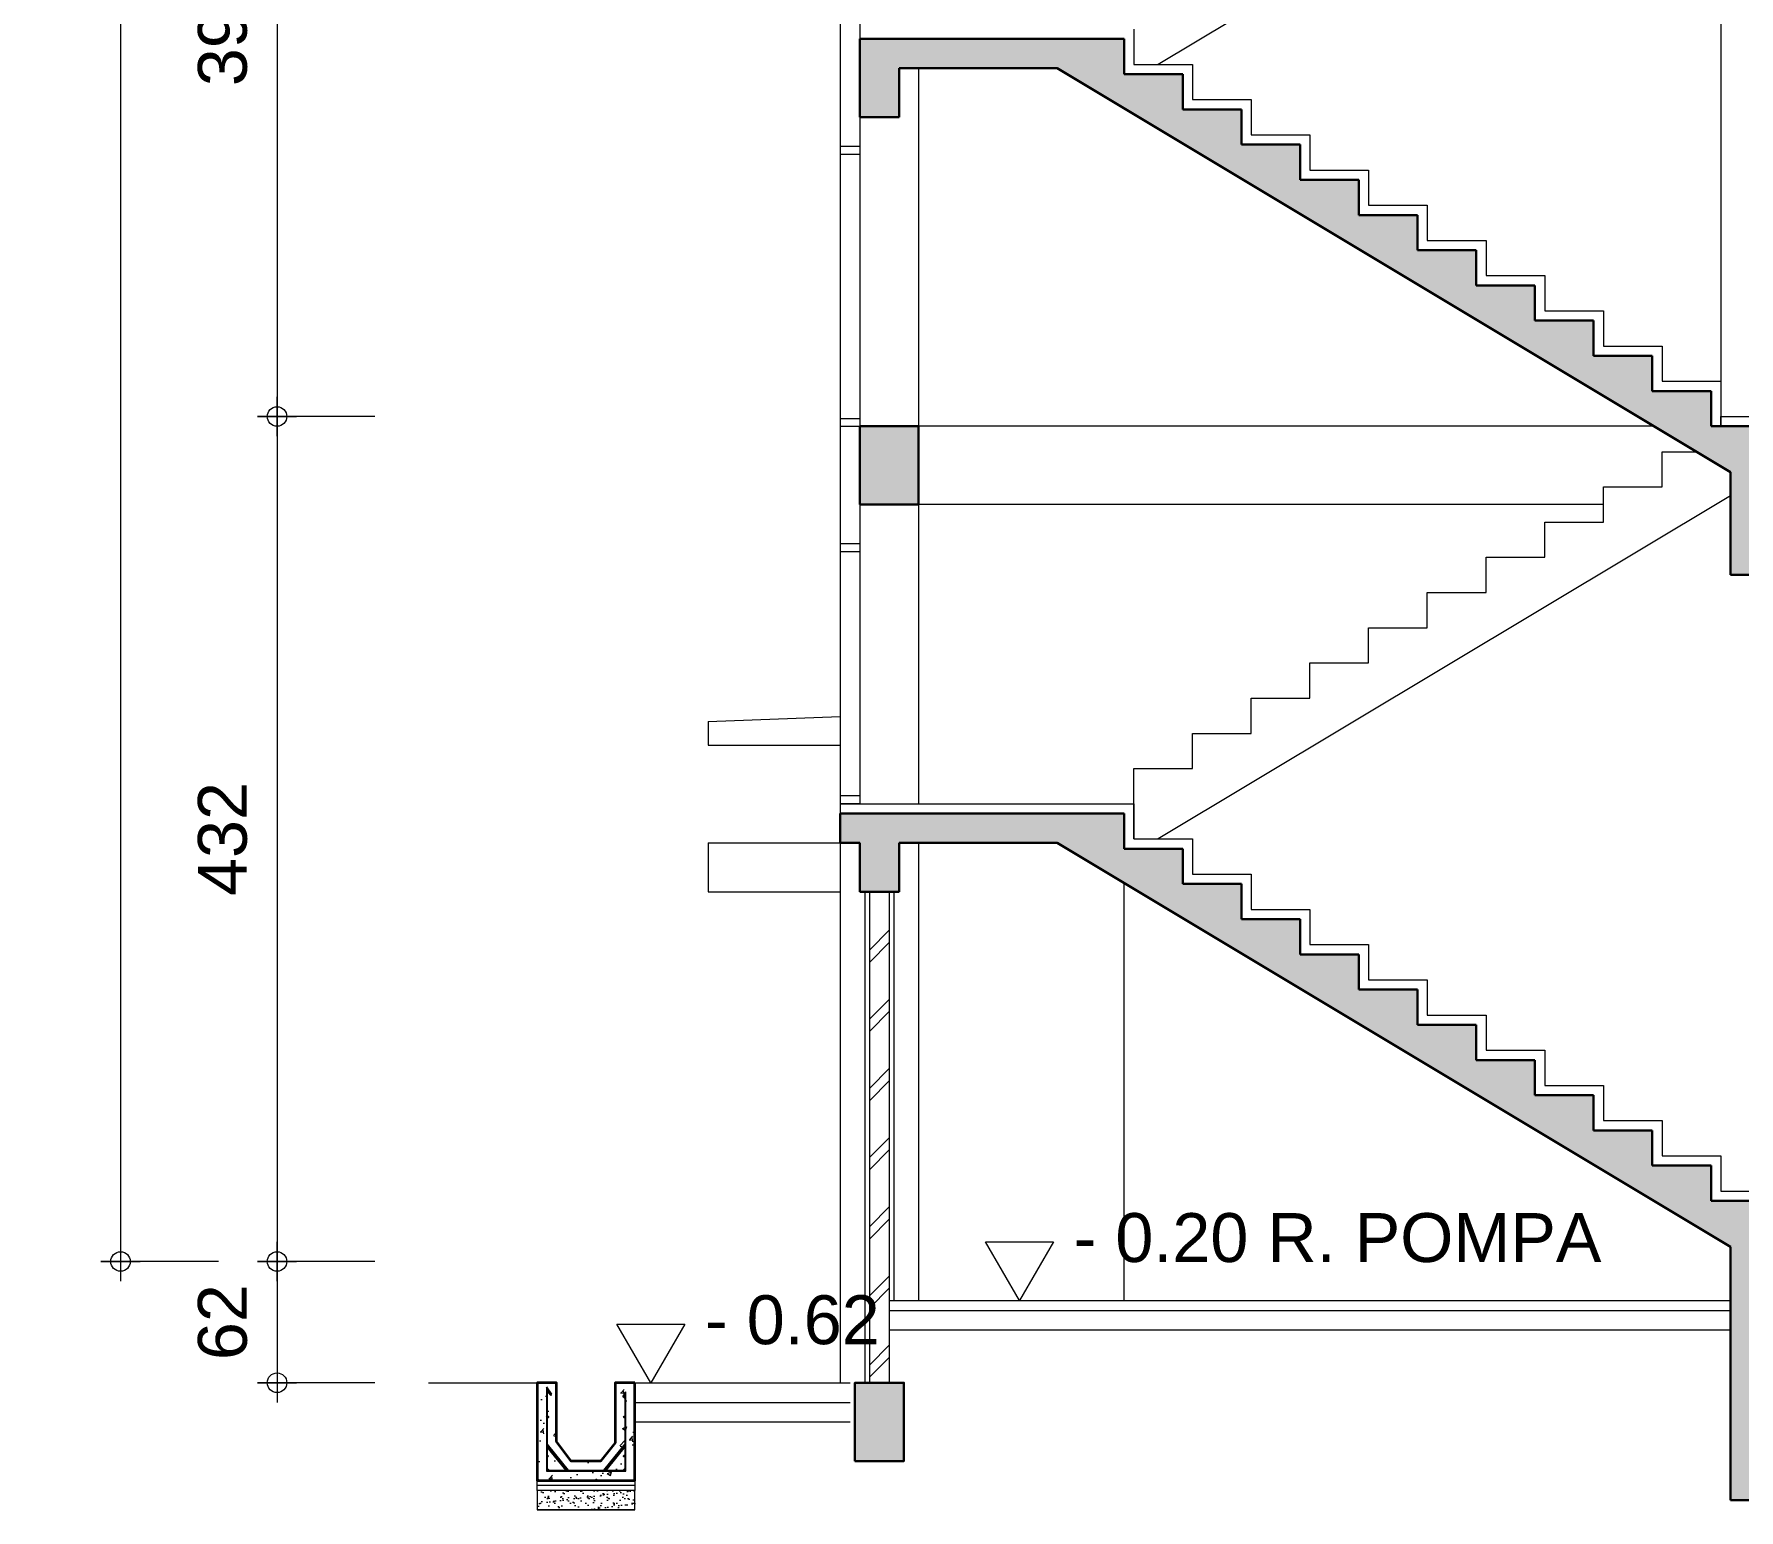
# Model space of a CAD drawing. Header units: millimetres. Extents: x -11 to 1625, y -267 to 180.
# Drawn here: x 1173.42 to 1182.13, y 148.27 to 155.81 of the extents above; entities that cross this region are included whole.
import ezdxf

# ---------------------------------------------------------------- set-up
doc = ezdxf.new("R2010")
doc.units = ezdxf.units.MM
for name, color, linetype, lineweight in [('ars', 11, 'Continuous', 5), ('ARSIR BETON', 47, 'Continuous', 5), ('ARSIR WARNA', 43, 'Continuous', 0), ('balok', 111, 'Continuous', 35), ('bata', 5, 'Continuous', 25), ('blk', 1, 'Continuous', 30), ('dinding', 5, 'Continuous', 15), ('kus', 63, 'Continuous', 15), ('lan', 7, 'Continuous', 15), ('not', 7, 'Continuous', 20), ('sol kol', 8, 'Continuous', 0), ('tem', 5, 'Continuous', 20), ('u', 6, 'Continuous', 20)]:
    doc.layers.add(name, color=color, linetype=linetype, lineweight=lineweight)
doc.styles.add('S', font='SIMPLEX', dxfattribs={"width": 1.1})
doc.styles.get("Standard").update_dxf_attribs({"font": 'ARIALUNI.TTF'})
doc.linetypes.add('BATTING', pattern='A,0.0001,-0.1,[134,ltypeshp.shx,S=0.1,R=0,X=-0.1,Y=0],-0.2,[134,ltypeshp.shx,S=0.1,R=180,X=0.1,Y=0],-0.1', length=0.4001)
doc.dimstyles.new('SK100', dxfattribs={"dimtxt": 0.25, "dimasz": 0.1, "dimexe": 0.1, "dimexo": 0, "dimgap": 0.15, "dimtad": 1, "dimdec": 0, "dimlfac": 100, "dimzin": 12, "dimdsep": 46, "dimtxsty": 'Standard', "dimblk": 'BULAT', "dimcen": 0.1, "dimclrd": 256, "dimclre": 256, "dimclrt": 256, "dimadec": 0, "dimazin": 3, "dimtfac": 1, "dimtdec": 0, "dimtofl": 0, "dimtmove": 0, "dimatfit": 3, "dimldrblk": 'BULAT', "dimfxl": 0, "dimtolj": 1, "dimtzin": 0, "dimlwd": -1, "dimlwe": -1, "dimarcsym": 0})

# ---------------------------------------------------------------- blocks, each defined once
blk = doc.blocks.new('PEIL')
blk.add_lwpolyline([(-0.1875, 0.3248), (0.1875, 0.3248), (0, 0)], close=True)
at = {"style": 'S', "width": 1.1, "flags": 4}
blk.add_attdef('CAT', (0.2652, 0.0361), '', height=0.2, dxfattribs=at)
blk = doc.blocks.new('BULAT')
for p, q in [((0, -1), (0, 1)), ((-1, 0), (1, 0))]:
    blk.add_line(p, q)
blk.add_circle((0, 0), 0.5)
blk = doc.blocks.new('*D1506')
at = {"layer": 'Defpoints', "color": 0, "ltscale": 0.15}
for p in [(1175.1583, 153.8567), (1174.6583, 149.5367), (1175.1583, 149.5367)]:
    blk.add_point(p, dxfattribs=at)
at = {"layer": 'u', "ltscale": 0.15}
for p, q in [((1175.1583, 153.8567), (1174.5583, 153.8567)), ((1174.6583, 153.7567), (1174.6583, 149.6367)), ((1175.1583, 149.5367), (1174.5583, 149.5367))]:
    blk.add_line(p, q, dxfattribs=at)
at = {"layer": 'u', "ltscale": 0.15, "xscale": 0.1, "yscale": 0.1, "zscale": 0.1}
for p, rotation in [((1174.6583, 153.8567), 90), ((1174.6583, 149.5367), 270)]:
    blk.add_blockref('BULAT', p, dxfattribs=dict(at, rotation=rotation))
at = {"layer": 'u', "ltscale": 0.15, "insert": (1174.3805, 151.6967), "char_height": 0.25, "attachment_point": 5, "rotation": 90}
blk.add_mtext('\\A1;432', dxfattribs=at)
blk = doc.blocks.new('*D1507')
at = {"layer": 'Defpoints', "color": 0, "ltscale": 0.15}
for p in [(1175.1583, 157.8167), (1174.6583, 153.8567), (1175.1583, 153.8567)]:
    blk.add_point(p, dxfattribs=at)
at = {"layer": 'u', "ltscale": 0.15}
for p, q in [((1175.1583, 157.8167), (1174.5583, 157.8167)), ((1174.6583, 157.7167), (1174.6583, 153.9567)), ((1175.1583, 153.8567), (1174.5583, 153.8567))]:
    blk.add_line(p, q, dxfattribs=at)
at = {"layer": 'u', "ltscale": 0.15, "xscale": 0.1, "yscale": 0.1, "zscale": 0.1}
for p, rotation in [((1174.6583, 157.8167), 90), ((1174.6583, 153.8567), 270)]:
    blk.add_blockref('BULAT', p, dxfattribs=dict(at, rotation=rotation))
at = {"layer": 'u', "ltscale": 0.15, "insert": (1174.3805, 155.8367), "char_height": 0.25, "attachment_point": 5, "rotation": 90}
blk.add_mtext('\\A1;396', dxfattribs=at)
blk = doc.blocks.new('*D1511')
at = {"layer": 'Defpoints', "color": 0, "ltscale": 0.15}
for p in [(1175.1583, 149.5367), (1174.6583, 148.9167), (1175.1583, 148.9167)]:
    blk.add_point(p, dxfattribs=at)
at = {"layer": 'u', "ltscale": 0.15}
for p, q in [((1175.1583, 149.5367), (1174.5583, 149.5367)), ((1174.6583, 149.4367), (1174.6583, 149.0167)), ((1175.1583, 148.9167), (1174.5583, 148.9167))]:
    blk.add_line(p, q, dxfattribs=at)
at = {"layer": 'u', "ltscale": 0.15, "xscale": 0.1, "yscale": 0.1, "zscale": 0.1}
for p, rotation in [((1174.6583, 149.5367), 90), ((1174.6583, 148.9167), 270)]:
    blk.add_blockref('BULAT', p, dxfattribs=dict(at, rotation=rotation))
at = {"layer": 'u', "ltscale": 0.15, "insert": (1174.3805, 149.2267), "char_height": 0.25, "attachment_point": 5, "rotation": 90}
blk.add_mtext('\\A1;62', dxfattribs=at)
blk = doc.blocks.new('*D1512')
at = {"layer": 'Defpoints', "color": 0, "ltscale": 0.15}
for p in [(1174.3583, 165.6767), (1173.8583, 149.5367), (1174.3583, 149.5367)]:
    blk.add_point(p, dxfattribs=at)
at = {"layer": 'u', "ltscale": 0.15}
for p, q in [((1174.3583, 165.6767), (1173.7583, 165.6767)), ((1173.8583, 165.5767), (1173.8583, 149.6367)), ((1174.3583, 149.5367), (1173.7583, 149.5367))]:
    blk.add_line(p, q, dxfattribs=at)
at = {"layer": 'u', "ltscale": 0.15, "xscale": 0.1, "yscale": 0.1, "zscale": 0.1}
for p, rotation in [((1173.8583, 165.6767), 90), ((1173.8583, 149.5367), 270)]:
    blk.add_blockref('BULAT', p, dxfattribs=dict(at, rotation=rotation))
at = {"layer": 'u', "ltscale": 0.15, "insert": (1173.5805, 157.6067), "char_height": 0.25, "attachment_point": 5, "rotation": 90}
blk.add_mtext('\\A1;1614', dxfattribs=at)
blk = doc.blocks.new('uditch30')
at = {"layer": 'ARSIR BETON'}
h = blk.add_hatch(dxfattribs=at)
h.set_pattern_fill('AR-CONC', color=256, scale=0.00125, style=0)
h.set_pattern_definition([(50, (-125.69034, -36.08426), (0.22772344, -0.0199232), [0.02381173, -0.261929]), (355, (-125.69034, -36.08426), (-0.0440521, 0.23881305), [0.0190494, -0.2095432]), (100.451, (-125.67136, -36.08592), (0.18367216, 0.21888875), [0.02023684, -0.22260527]), (46.1842, (-125.69034, -36.02076), (0.3388378, -0.0525512), [0.0357176, -0.3928935]), (96.6356, (-125.6621, -36.02514), (0.2967457, 0.3092719), [0.0303553, -0.3339079]), (351.184, (-125.69034, -36.02076), (0.2967461, 0.3092714), [0.0285741, -0.3143148]), (21, (-125.6586, -36.03663), (0.18951245, -0.12782775), [0.02381173, -0.261929]), (326, (-125.6586, -36.03663), (0.07725003, 0.2302275), [0.0190494, -0.2095432]), (71.4514, (-125.6428, -36.04729), (0.26676195, 0.10240025), [0.02023684, -0.22260527]), (37.5, (-125.69034, -36.08426), (0.00386063, 0.105690367), [0, -0.20700328, 0, -0.2127181, 0, -0.21033692]), (7.5, (-125.69034, -36.08426), (0.08352187, 0.12522165), [0, -0.12128106, 0, -0.20224093, 0, -0.08016615]), (327.5, (-125.76114, -36.08426), (0.16948274, -0.0071607), [0, -0.07937242, 0, -0.24764196, 0, -0.32860183]), (317.5, (-125.79289, -36.08426), (0.18515547, 0.03178208), [0, -0.10318415, 0, -0.16445966, 0, -0.23335492])])
h.paths.add_polyline_path([(0.15, 0.5), (0.25, 0.5), (0.25, 0.15), (-0.25, 0.15), (-0.25, 0.65), (-0.15, 0.65), (-0.15, 0.35), (-0.075, 0.25), (0.075, 0.25), (0.149, 0.3428), (0.1492, 0.3916), (0.15, 0.3928)])
h.paths.add_polyline_path([(0.25, 0.54), (0.15, 0.54), (0.15, 0.65), (0.2, 0.65), (0.25, 0.65)])
h = blk.add_hatch(dxfattribs=at)
h.set_pattern_fill('AR-SAND', color=256, scale=0.000999968, style=0)
h.set_pattern_definition([(37.5, (119.454956, -26.241597), (-0.001599979, 0.048939735), [0, -0.038606747, 0, -0.043178598, 0, -0.04127366]), (7.5, (119.454956, -26.2416), (0.04495087, 0.071680183), [0, -0.020827324, 0, -0.03479687, 0, -0.013334567]), (327.5, (119.423715, -26.241597), (0.079096669, 0.000143714), [0, -0.012699588, 0, -0.045718516, 0, -0.059688062]), (317.5, (119.423715, -26.2416), (0.076353166, 0.02229221), [0, -0.006349794, 0, -0.029971027, 0, -0.034288887])])
h.paths.add_polyline_path([(-0.25, 0), (0.25, 0), (0.25, 0.1), (-0.25, 0.1)])
for p, q in [((0.25, 0.1), (-0.25, 0.1)), ((0.25, 0), (-0.25, 0))]:
    blk.add_line(p, q)
at = {"layer": 'ars'}
for points in [[(-0.25, 0.15), (0.25, 0.15), (0.25, 0.1), (-0.25, 0.1)], [(-0.25, 0), (0.25, 0), (0.25, 0.1), (-0.25, 0.1)]]:
    blk.add_lwpolyline(points, close=True, dxfattribs=at)
at = {"layer": 'ARSIR WARNA', "linetype": 'BATTING', "ltscale": 0.06}
blk.add_lwpolyline([(0.25, 0.125), (-0.25, 0.125)], dxfattribs=at)
at = {"layer": 'balok', "ltscale": 0.01}
blk.add_lwpolyline([(0.25, 0.65), (0.15, 0.65), (0.15, 0.3428), (0.075, 0.25), (-0.075, 0.25), (-0.15, 0.35), (-0.15, 0.65), (-0.25, 0.65), (-0.25, 0.15), (0.25, 0.15)], close=True, dxfattribs=at)
blk.add_lwpolyline([(0.25, 0.54), (0.25, 0.6)], dxfattribs=at)
at = {"layer": 'bata', "lineweight": 9}
for p, q in [((-0.2025, 0.6271), (-0.2025, 0.1975)), ((-0.1975, 0.6112), (-0.1975, 0.2025)), ((0.1996, 0.2025), (0.1996, 0.5858)), ((0.2046, 0.1975), (0.2046, 0.6045)), ((-0.2025, 0.1975), (0.2046, 0.1975)), ((-0.1975, 0.2025), (0.1996, 0.2025))]:
    blk.add_line(p, q, dxfattribs=at)
at = {"layer": 'bata'}
for p, q in [((-0.1809, 0.5875), (-0.1768, 0.5903)), ((-0.1975, 0.3357), (-0.0909, 0.2025)), ((-0.1975, 0.3229), (-0.1012, 0.2025)), ((0.0909, 0.2025), (0.1996, 0.3384)), ((0.1012, 0.2025), (0.1996, 0.3256))]:
    blk.add_line(p, q, dxfattribs=at)
for points in [[(-0.1768, 0.5903), (-0.2025, 0.6271)], [(-0.1768, 0.5903), (-0.1809, 0.5875), (-0.1975, 0.6112)]]:
    blk.add_lwpolyline(points, dxfattribs=at)
at = {"layer": 'bata', "lineweight": 9}
blk.add_lwpolyline([(0.1996, 0.5858), (0.1934, 0.575), (0.1891, 0.5775), (0.2046, 0.6045)], dxfattribs=at)
at = {"layer": 'bata'}
for centre in [(-0.1948, 0.6012), (0.197, 0.5758), (-0.197, 0.475), (-0.197, 0.475), (-0.1952, 0.475), (0.197, 0.475), (0.197, 0.475), (-0.1962, 0.275), (0.1959, 0.275), (-0.1948, 0.2052), (0.1965, 0.2052)]:
    blk.add_circle(centre, 0.00268, dxfattribs=at)
at = {"layer": 'lan'}
for p, q in [((-0.15, 0.65), (-0.15, 0.55)), ((-0.15, 0.65), (-0.15, 0.55)), ((-0.15, 0.65), (-0.15, 0.55)), ((0.15, 0.65), (0.15, 0.55)), ((0.25, 0.65), (0.25, 0.586)), ((0.25, 0.65), (0.25, 0.586))]:
    blk.add_line(p, q, dxfattribs=at)
at = {"layer": 'tem'}
for p, q in [((-0.25, 0.65), (-0.25, 0.25)), ((0.25, 0.65), (0.25, 0.25)), ((0.25, 0.65), (0.25, 0.25)), ((0.25, 0.65), (0.25, 0.25)), ((0.25, 0.65), (0.25, 0.25)), ((0.25, 0.65), (0.25, 0.25)), ((-0.25, 0.55), (-0.25, 0.25)), ((-0.25, 0.55), (-0.25, 0.25)), ((-0.25, 0.55), (-0.25, 0.25)), ((-0.25, 0.55), (-0.25, 0.25)), ((0.25, 0.55), (0.25, 0.25))]:
    blk.add_line(p, q, dxfattribs=at)

msp = doc.modelspace()

# ---------------------------------------------------------------- hatches: boundary and pattern name
at = {"layer": 'ars'}
h = msp.add_hatch(dxfattribs=at)
h.set_pattern_fill('TEMBOK', color=256, scale=0.25)
h.set_pattern_definition([(45, (1163.74117, 99.7077), (-0.1767767, 0.1767767), []), (45, (1163.80367, 99.7077), (-0.1767767, 0.1767767), [])])
h.paths.add_polyline_path([(1177.6869536, 148.9166993), (1177.6869536, 151.4266993), (1177.7869536, 151.4266993), (1177.7869536, 148.9166993)])
at = {"layer": 'sol kol'}
h = msp.add_hatch(color=256, dxfattribs=at)
h.dxf.hatch_style = 1
h.paths.add_polyline_path([(1181.9869536, 153.8066993), (1181.9869536, 153.9866993), (1181.6869536, 153.9866993), (1181.6869536, 154.1666993), (1181.3869536, 154.1666993), (1181.3869536, 154.3466993), (1181.0869536, 154.3466993), (1181.0869536, 154.5266993), (1180.7869536, 154.5266993), (1180.7869536, 154.7066993), (1180.4869536, 154.7066993), (1180.4869536, 154.8866993), (1180.1869536, 154.8866993), (1180.1869536, 155.0666993), (1179.8869536, 155.0666993), (1179.8869536, 155.2466993), (1179.5869536, 155.2466993), (1179.5869536, 155.4266993), (1179.2869536, 155.4266993), (1179.2869536, 155.6066993), (1178.9869536, 155.6066993), (1178.9869536, 155.7866993), (1177.6369536, 155.7866993), (1177.6369536, 155.3866993), (1177.8369536, 155.3866993), (1177.8369536, 155.6366993), (1178.645406, 155.6366993), (1182.0869536, 153.5717707), (1182.0869536, 153.0466993), (1182.1869536, 153.0466993), (1182.1869536, 153.1366993), (1182.1869536, 153.2066993), (1182.3869536, 153.2066993), (1182.3869536, 153.6317707), (1182.4785012, 153.6866993), (1184.0869536, 153.6866993), (1184.0869536, 153.2066993), (1184.3869536, 153.2066993), (1184.3869536, 153.6866993), (1188.5869536, 153.6866993), (1188.5869536, 153.4066993), (1188.8869536, 153.4066993), (1188.8869536, 153.6866993), (1190.7119536, 153.6866993), (1190.7119536, 153.4066993), (1190.9119536, 153.4066993), (1190.9119536, 153.2826982), (1190.9119536, 153.2066993), (1190.9119536, 153.0466993), (1191.0119536, 153.0466993), (1191.0119536, 153.4116993), (1191.9369536, 153.4116993), (1191.9369536, 153.5316993), (1191.0119536, 153.5616993), (1191.0119536, 153.8066993)])
h = msp.add_hatch(color=256, dxfattribs=at)
h.dxf.hatch_style = 1
h.paths.add_polyline_path([(1177.6369536, 153.4066993), (1177.9369536, 153.4066993), (1177.9369536, 153.8066993), (1177.6369536, 153.8066993)])
h = msp.add_hatch(color=256, dxfattribs=at)
h.dxf.hatch_style = 1
h.paths.add_polyline_path([(1182.2869536, 148.3166993), (1182.2869536, 149.8466993), (1181.9869536, 149.8466993), (1181.9869536, 150.0266993), (1181.6869536, 150.0266993), (1181.6869536, 150.2066993), (1181.3869536, 150.2066993), (1181.3869536, 150.3866993), (1181.0869536, 150.3866993), (1181.0869536, 150.5666993), (1180.7869536, 150.5666993), (1180.7869536, 150.7466993), (1180.4869536, 150.7466993), (1180.4869536, 150.9266993), (1180.1869536, 150.9266993), (1180.1869536, 151.1066993), (1179.8869536, 151.1066993), (1179.8869536, 151.2866993), (1179.5869536, 151.2866993), (1179.5869536, 151.4666993), (1179.2869536, 151.4666993), (1179.2869536, 151.6466993), (1178.9869536, 151.6466993), (1178.9869536, 151.8266993), (1177.5369536, 151.8266993), (1177.5369536, 151.6766993), (1177.6369536, 151.6766993), (1177.6369536, 151.4266993), (1177.8369536, 151.4266993), (1177.8369536, 151.6766993), (1178.645406, 151.6766993), (1182.0869536, 149.6117707), (1182.0869536, 148.3166993)])
h = msp.add_hatch(color=256, dxfattribs=at)
h.dxf.hatch_style = 1
h.paths.add_polyline_path([(1177.6119536, 148.5166993), (1177.8619536, 148.5166993), (1177.8619536, 148.9166993), (1177.6119536, 148.9166993)])

# ---------------------------------------------------------------- linework, layer by layer
at = {"layer": 'ars'}
msp.add_lwpolyline([(1177.6869536, 148.9166993), (1177.6869536, 151.4266993), (1177.7869536, 151.4266993), (1177.7869536, 148.9166993)], close=True, dxfattribs=at)
at = {"layer": 'blk'}
for p, q in [((1177.6369536, 155.7866993), (1178.9869536, 155.7866993)), ((1177.6369536, 155.3866993), (1177.6369536, 155.7866993)), ((1178.9869536, 155.7866993), (1178.9869536, 155.6066993)), ((1177.8369536, 155.6366993), (1178.645406, 155.6366993)), ((1177.8369536, 155.3866993), (1177.8369536, 155.6366993)), ((1182.0869536, 153.5717707), (1178.645406, 155.6366993)), ((1178.9869536, 155.6066993), (1179.2869536, 155.6066993)), ((1179.2869536, 155.6066993), (1179.2869536, 155.4266993)), ((1177.6369536, 155.3866993), (1177.8369536, 155.3866993)), ((1179.2869536, 155.4266993), (1179.5869536, 155.4266993)), ((1179.5869536, 155.4266993), (1179.5869536, 155.2466993)), ((1179.5869536, 155.2466993), (1179.8869536, 155.2466993)), ((1179.8869536, 155.2466993), (1179.8869536, 155.0666993)), ((1179.8869536, 155.0666993), (1180.1869536, 155.0666993)), ((1180.1869536, 155.0666993), (1180.1869536, 154.8866993)), ((1180.1869536, 154.8866993), (1180.4869536, 154.8866993)), ((1180.4869536, 154.8866993), (1180.4869536, 154.7066993)), ((1180.4869536, 154.7066993), (1180.7869536, 154.7066993)), ((1180.7869536, 154.7066993), (1180.7869536, 154.5266993)), ((1180.7869536, 154.5266993), (1181.0869536, 154.5266993)), ((1181.0869536, 154.5266993), (1181.0869536, 154.3466993)), ((1181.0869536, 154.3466993), (1181.3869536, 154.3466993)), ((1181.3869536, 154.3466993), (1181.3869536, 154.1666993)), ((1181.3869536, 154.1666993), (1181.6869536, 154.1666993)), ((1181.6869536, 154.1666993), (1181.6869536, 153.9866993)), ((1181.6869536, 153.9866993), (1181.9869536, 153.9866993)), ((1181.9869536, 153.9866993), (1181.9869536, 153.8066993)), ((1181.9869536, 153.8066993), (1191.0119536, 153.8066993)), ((1182.0869536, 153.5717707), (1182.0869536, 153.0466993)), ((1182.0869536, 153.0466993), (1182.1869536, 153.0466993)), ((1177.5369536, 151.8266993), (1177.5369536, 151.6766993)), ((1177.5369536, 151.8266993), (1178.9869536, 151.8266993)), ((1178.9869536, 151.8266993), (1178.9869536, 151.6466993)), ((1177.5369536, 151.6766993), (1177.6369536, 151.6766993)), ((1177.6369536, 151.4266993), (1177.6369536, 151.6766993)), ((1177.8369536, 151.6766993), (1178.645406, 151.6766993)), ((1177.8369536, 151.4266993), (1177.8369536, 151.6766993)), ((1182.0869536, 149.6117707), (1178.645406, 151.6766993)), ((1178.9869536, 151.6466993), (1179.2869536, 151.6466993)), ((1179.2869536, 151.6466993), (1179.2869536, 151.4666993)), ((1179.2869536, 151.4666993), (1179.5869536, 151.4666993)), ((1179.5869536, 151.4666993), (1179.5869536, 151.2866993)), ((1177.6369536, 151.4266993), (1177.8369536, 151.4266993)), ((1179.5869536, 151.2866993), (1179.8869536, 151.2866993)), ((1179.8869536, 151.2866993), (1179.8869536, 151.1066993)), ((1179.8869536, 151.1066993), (1180.1869536, 151.1066993)), ((1180.1869536, 151.1066993), (1180.1869536, 150.9266993)), ((1180.1869536, 150.9266993), (1180.4869536, 150.9266993)), ((1180.4869536, 150.9266993), (1180.4869536, 150.7466993)), ((1180.4869536, 150.7466993), (1180.7869536, 150.7466993)), ((1180.7869536, 150.7466993), (1180.7869536, 150.5666993)), ((1180.7869536, 150.5666993), (1181.0869536, 150.5666993)), ((1181.0869536, 150.5666993), (1181.0869536, 150.3866993)), ((1181.0869536, 150.3866993), (1181.3869536, 150.3866993)), ((1181.3869536, 150.3866993), (1181.3869536, 150.2066993)), ((1181.3869536, 150.2066993), (1181.6869536, 150.2066993)), ((1181.6869536, 150.2066993), (1181.6869536, 150.0266993)), ((1181.6869536, 150.0266993), (1181.9869536, 150.0266993)), ((1181.9869536, 150.0266993), (1181.9869536, 149.8466993)), ((1181.9869536, 149.8466993), (1182.2869536, 149.8466993)), ((1182.0869536, 149.6117707), (1182.0869536, 148.3166993)), ((1182.0869536, 148.3166993), (1182.2869536, 148.3166993))]:
    msp.add_line(p, q, dxfattribs=at)
for points in [[(1177.6369536, 153.4066993), (1177.9369536, 153.4066993), (1177.9369536, 153.8066993), (1177.6369536, 153.8066993)], [(1177.6119536, 148.5166993), (1177.8619536, 148.5166993), (1177.8619536, 148.9166993), (1177.6119536, 148.9166993)]]:
    msp.add_lwpolyline(points, close=True, dxfattribs=at)
at = {"layer": 'dinding'}
msp.add_line((1178.9869536, 149.3366993), (1178.9869536, 151.4717707), dxfattribs=at)
at = {"layer": 'kus'}
for p, q in [((1177.5369536, 164.4166993), (1177.5369536, 151.8766993)), ((1177.6369536, 164.4166993), (1177.6369536, 151.8766993)), ((1177.6369536, 155.2366993), (1177.5369536, 155.2366993)), ((1177.6369536, 155.1966993), (1177.5369536, 155.1966993)), ((1177.5369536, 153.8466993), (1177.6369536, 153.8466993)), ((1177.5369536, 153.8066993), (1177.6369536, 153.8066993)), ((1177.5369536, 153.2066993), (1177.6369536, 153.2066993)), ((1177.5369536, 153.1666993), (1177.6369536, 153.1666993)), ((1177.6369536, 151.9166993), (1177.5369536, 151.9166993)), ((1177.6369536, 151.8766993), (1177.5369536, 151.8766993))]:
    msp.add_line(p, q, dxfattribs=at)
at = {"layer": 'lan'}
for p, q in [((1182.0869536, 157.4117707), (1179.1618345, 155.6566993)), ((1182.0369536, 157.3817707), (1182.0369536, 153.8066993)), ((1179.0369536, 155.8366993), (1179.0369536, 155.6566993)), ((1179.0369536, 155.6566993), (1179.3369536, 155.6566993)), ((1179.3369536, 155.6566993), (1179.3369536, 155.4766993)), ((1179.3369536, 155.4766993), (1179.6369536, 155.4766993)), ((1179.6369536, 155.4766993), (1179.6369536, 155.2966993)), ((1179.6369536, 155.2966993), (1179.9369536, 155.2966993)), ((1179.9369536, 155.2966993), (1179.9369536, 155.1166993)), ((1179.9369536, 155.1166993), (1180.2369536, 155.1166993)), ((1180.2369536, 155.1166993), (1180.2369536, 154.9366993)), ((1180.2369536, 154.9366993), (1180.5369536, 154.9366993)), ((1180.5369536, 154.9366993), (1180.5369536, 154.7566993)), ((1180.5369536, 154.7566993), (1180.8369536, 154.7566993)), ((1180.8369536, 154.7566993), (1180.8369536, 154.5766993)), ((1180.8369536, 154.5766993), (1181.1369536, 154.5766993)), ((1181.1369536, 154.5766993), (1181.1369536, 154.3966993)), ((1181.1369536, 154.3966993), (1181.4369536, 154.3966993)), ((1181.4369536, 154.3966993), (1181.4369536, 154.2166993)), ((1181.4369536, 154.2166993), (1181.7369536, 154.2166993)), ((1181.7369536, 154.2166993), (1181.7369536, 154.0366993)), ((1181.7369536, 154.0366993), (1182.0369536, 154.0366993)), ((1181.695406, 153.8066993), (1177.9369536, 153.8066993)), ((1182.0369536, 153.8066993), (1182.0369536, 153.8566993)), ((1182.0369536, 153.8566993), (1190.8619536, 153.8566993)), ((1181.7369536, 153.6766993), (1181.9120727, 153.6766993)), ((1181.7369536, 153.4966993), (1181.7369536, 153.6766993)), ((1182.0869536, 153.4517707), (1179.1618345, 151.6966993)), ((1181.4369536, 153.4966993), (1181.7369536, 153.4966993)), ((1181.4369536, 153.3166993), (1181.4369536, 153.4966993)), ((1181.4369536, 153.4066993), (1177.9369536, 153.4066993)), ((1181.1369536, 153.3166993), (1181.4369536, 153.3166993)), ((1181.1369536, 153.1366993), (1181.1369536, 153.3166993)), ((1180.8369536, 153.1366993), (1181.1369536, 153.1366993)), ((1180.8369536, 152.9566993), (1180.8369536, 153.1366993)), ((1180.5369536, 152.9566993), (1180.8369536, 152.9566993)), ((1180.5369536, 152.7766993), (1180.5369536, 152.9566993)), ((1180.2369536, 152.7766993), (1180.5369536, 152.7766993)), ((1180.2369536, 152.5966993), (1180.2369536, 152.7766993)), ((1179.9369536, 152.5966993), (1180.2369536, 152.5966993)), ((1179.9369536, 152.4166993), (1179.9369536, 152.5966993)), ((1179.6369536, 152.4166993), (1179.9369536, 152.4166993)), ((1179.6369536, 152.2366993), (1179.6369536, 152.4166993)), ((1176.8619536, 152.2966993), (1177.5369536, 152.3228283)), ((1176.8619536, 152.2966993), (1176.8619536, 152.1766993)), ((1179.3369536, 152.2366993), (1179.6369536, 152.2366993)), ((1179.3369536, 152.0566993), (1179.3369536, 152.2366993)), ((1176.8619536, 152.1766993), (1177.5369536, 152.1766993)), ((1179.0369536, 152.0566993), (1179.3369536, 152.0566993)), ((1179.0369536, 151.8766993), (1179.0369536, 152.0566993)), ((1177.5369536, 151.8766993), (1177.5369536, 151.8266993)), ((1177.5369536, 151.8766993), (1179.0369536, 151.8766993)), ((1179.0369536, 151.8766993), (1179.0369536, 151.6966993)), ((1179.0369536, 151.6966993), (1179.0369536, 151.8766993)), ((1179.0369536, 151.6966993), (1179.3369536, 151.6966993)), ((1179.3369536, 151.6966993), (1179.3369536, 151.5166993)), ((1176.8619536, 151.6766993), (1177.5369536, 151.6766993)), ((1176.8619536, 151.6766993), (1176.8619536, 151.4266993)), ((1179.3369536, 151.5166993), (1179.6369536, 151.5166993)), ((1179.6369536, 151.5166993), (1179.6369536, 151.3366993)), ((1176.8619536, 151.4266993), (1177.5369536, 151.4266993)), ((1179.6369536, 151.3366993), (1179.9369536, 151.3366993)), ((1179.9369536, 151.3366993), (1179.9369536, 151.1566993)), ((1179.9369536, 151.1566993), (1180.2369536, 151.1566993)), ((1180.2369536, 151.1566993), (1180.2369536, 150.9766993)), ((1180.2369536, 150.9766993), (1180.5369536, 150.9766993)), ((1180.5369536, 150.9766993), (1180.5369536, 150.7966993)), ((1180.5369536, 150.7966993), (1180.8369536, 150.7966993)), ((1180.8369536, 150.7966993), (1180.8369536, 150.6166993)), ((1180.8369536, 150.6166993), (1181.1369536, 150.6166993)), ((1181.1369536, 150.6166993), (1181.1369536, 150.4366993)), ((1181.1369536, 150.4366993), (1181.4369536, 150.4366993)), ((1181.4369536, 150.4366993), (1181.4369536, 150.2566993)), ((1181.4369536, 150.2566993), (1181.7369536, 150.2566993)), ((1181.7369536, 150.2566993), (1181.7369536, 150.0766993)), ((1181.7369536, 150.0766993), (1182.0369536, 150.0766993)), ((1182.0369536, 150.0766993), (1182.0369536, 149.8966993)), ((1182.0369536, 149.8966993), (1182.3369536, 149.8966993)), ((1177.7869536, 149.3366993), (1182.0869536, 149.3366993)), ((1177.7869536, 149.2866993), (1182.0869536, 149.2866993)), ((1177.7869536, 149.1866993), (1182.0869536, 149.1866993)), ((1175.4319457, 148.9166993), (1176.0869536, 148.9166993)), ((1176.3869536, 148.9166993), (1177.5869536, 148.9166993)), ((1176.4869503, 148.8166993), (1177.5869536, 148.8166993)), ((1176.4869536, 148.7166993), (1177.5869536, 148.7166993))]:
    msp.add_line(p, q, dxfattribs=at)
at = {"layer": 'tem'}
for p, q in [((1177.9369536, 155.6366993), (1177.9369536, 151.8766993)), ((1177.5369536, 151.6766993), (1177.5369536, 148.9166993)), ((1177.9369536, 151.6766993), (1177.9369536, 149.3366993)), ((1177.6619536, 151.4266993), (1177.6619536, 148.9166993)), ((1177.8119536, 149.3366993), (1177.8119536, 151.4266993))]:
    msp.add_line(p, q, dxfattribs=at)

# ---------------------------------------------------------------- block references
at = {"layer": 'not'}
ref = msp.add_blockref('PEIL', (1178.452654, 149.3366993), dxfattribs=dict(at, xscale=0.9237604307034012, yscale=0.9237604307034012, zscale=0.9237604307034012))
ref.add_attrib('CAT', '- 0.20 R. POMPA', (1178.7293276, 149.5340052), dxfattribs={"layer": '0', "height": 0.25, "flags": 4})
ref = msp.add_blockref('PEIL', (1176.5687423, 148.9166993), dxfattribs=dict(at, xscale=0.9237604307034012, yscale=0.9237604307034012, zscale=0.9237604307034012))
ref.add_attrib('CAT', '- 0.62', (1176.8454159, 149.1140052), dxfattribs={"layer": '0', "height": 0.25, "flags": 4})
at = {"layer": 'u'}
msp.add_blockref('uditch30', (1176.2369585, 148.2667204), dxfattribs=at)

# ---------------------------------------------------------------- dimensions: what is measured, and where the dimension line sits
at = {"layer": 'u', "ltscale": 0.15}
for base, p1, p2, picture, middle in [((1173.8582767, 149.5366993), (1174.3582767, 165.6766993), (1174.3582767, 149.5366993), '*D1512', (1173.8582767, 157.6066993)), ((1174.6582767, 153.8566993), (1175.1582767, 157.8166993), (1175.1582767, 153.8566993), '*D1507', (1174.6582767, 155.8366993)), ((1174.6582767, 149.5366993), (1175.1582767, 153.8566993), (1175.1582767, 149.5366993), '*D1506', (1174.6582767, 151.6966993)), ((1174.6582767, 148.9166993), (1175.1582767, 149.5366993), (1175.1582767, 148.9166993), '*D1511', (1174.6582767, 149.2266993))]:
    dim = msp.add_linear_dim(base=base, p1=p1, p2=p2, angle=270, dimstyle='SK100', dxfattribs=at)
    dim.commit()
    dim.dimension.update_dxf_attribs({"geometry": picture, "text_midpoint": middle, "dimtype": 160})

doc.saveas('drawing.dxf')
